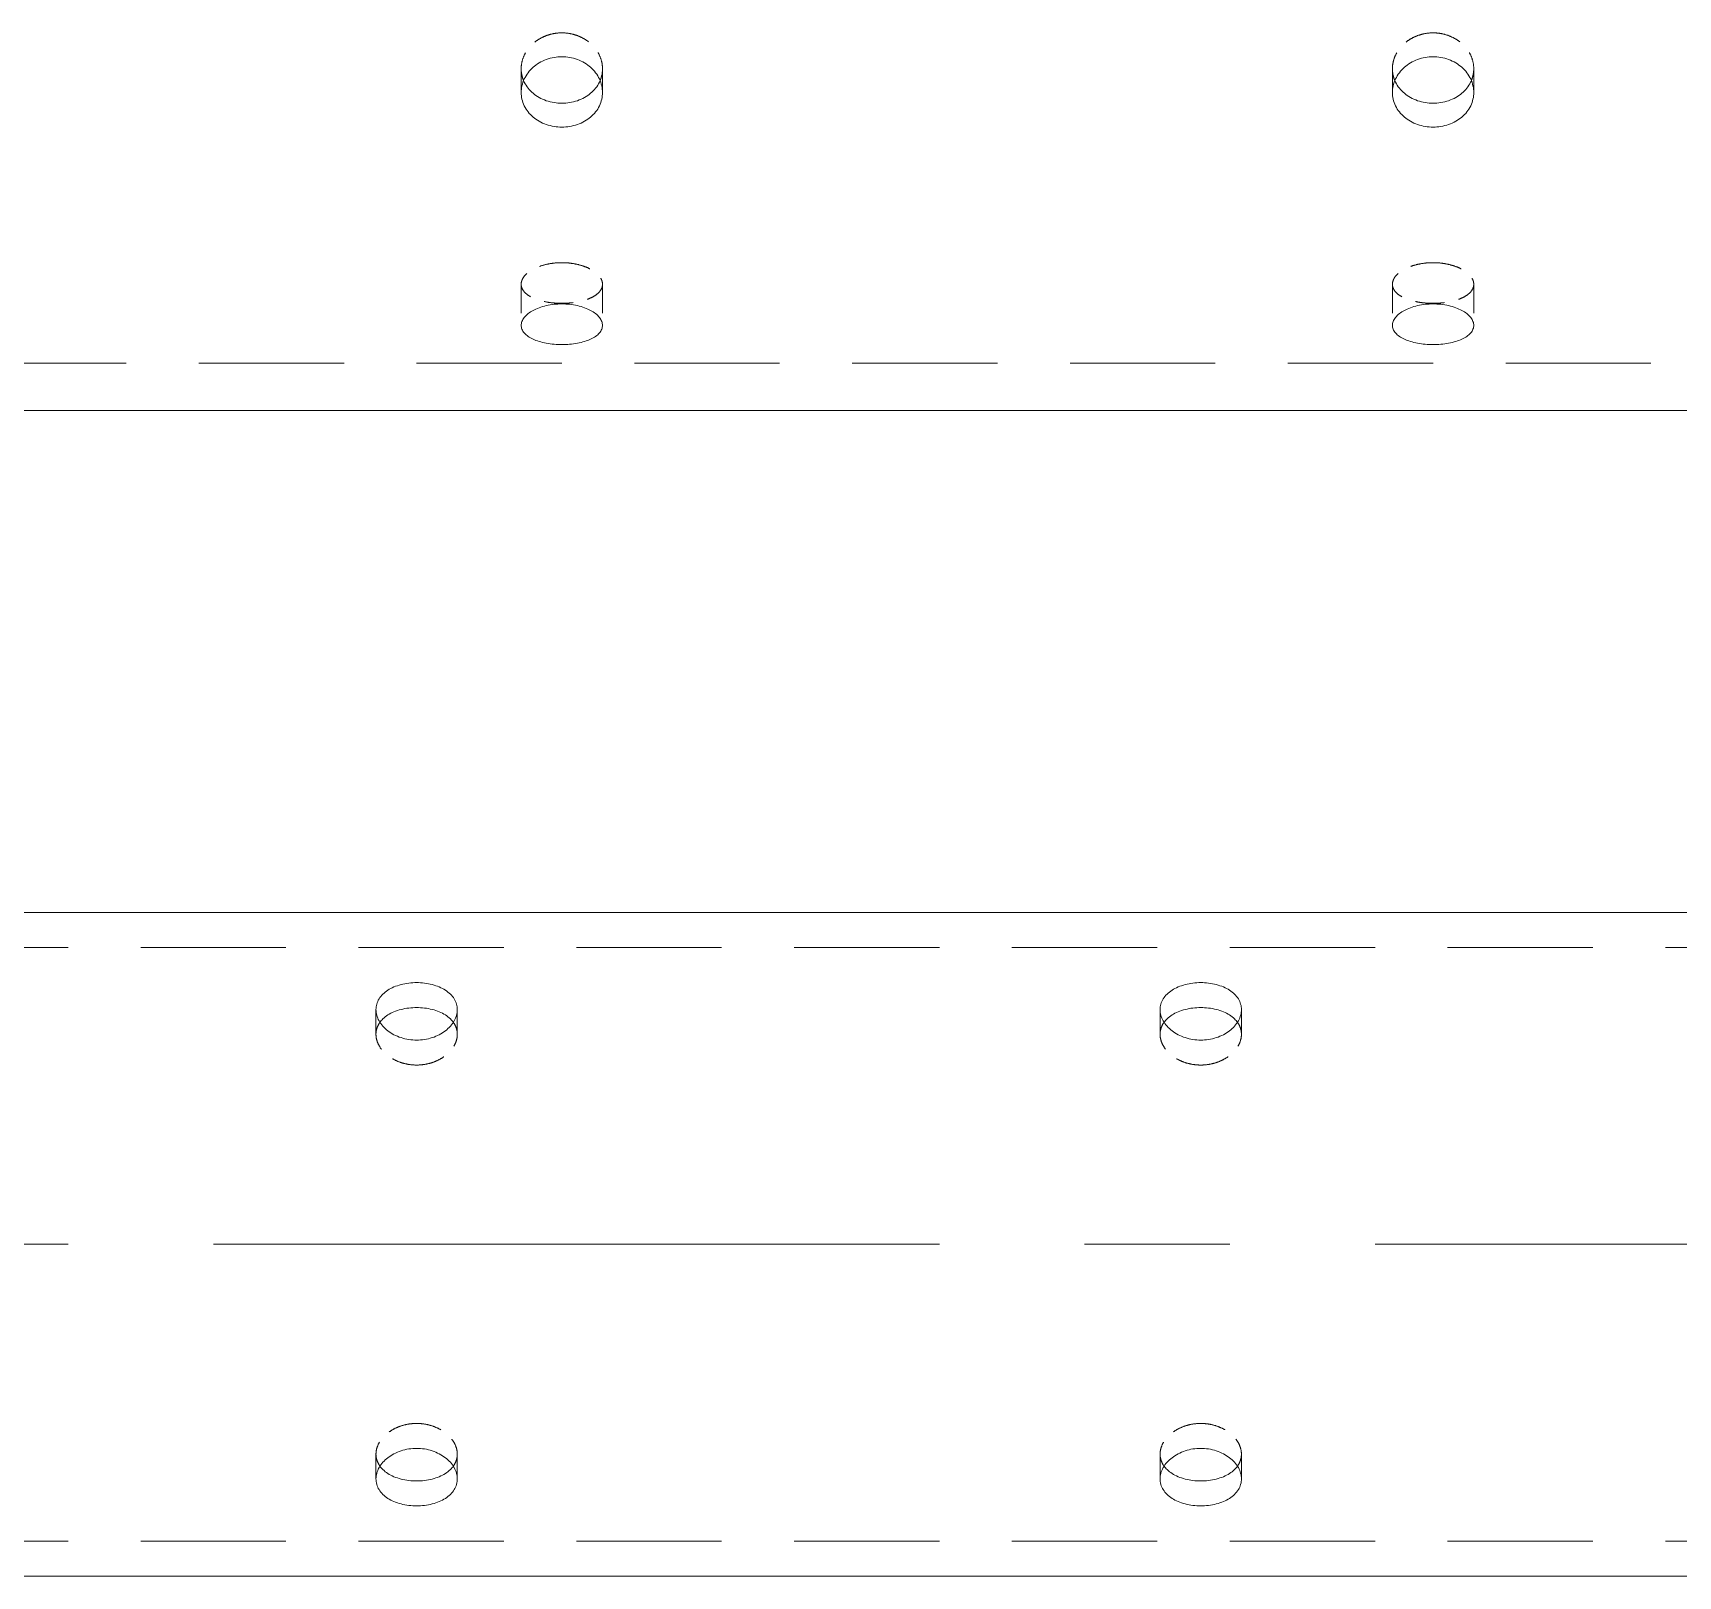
# Model space of a CAD drawing. Header units: millimetres. Extents: x -46397 to 283259, y -8690 to 23983.
# Drawn here: x 1982.1 to 2265.3, y 557.1 to 822.8 of the extents above; entities that cross this region are included whole.
import ezdxf

# ---------------------------------------------------------------- set-up
doc = ezdxf.new("R2010")
doc.units = ezdxf.units.MM
doc.linetypes.add('CENTER', pattern=[2, 1.25, -0.25, 0.25, -0.25])
doc.linetypes.add('HIDDENX2', pattern=[0.75, 0.5, -0.25])
doc.layers.add('DUONGTAM', color=1, linetype='CENTER', lineweight=0)
doc.layers.add('flashshoot', color=7, linetype='Continuous')

# ---------------------------------------------------------------- blocks, each defined once
blk = doc.blocks.new('A$C90275d84')
at = {"color": 1, "linetype": 'HIDDENX2', "lineweight": 0, "ltscale": 50}
blk.add_line((101.37, 1960), (101.37, -3000), dxfattribs=at)
at = {"color": 2, "linetype": 'Continuous', "lineweight": 0, "ltscale": 10}
blk.add_line((109.55, 1960), (109.55, -3000), dxfattribs=at)
at = {"color": 1, "linetype": 'HIDDENX2', "lineweight": 0, "ltscale": 10}
for p, q in [((50.68, -1183), (54.77, -1183)), ((87.79, -1183), (94.87, -1183)), ((50.68, -1197), (54.77, -1197)), ((87.79, -1197), (94.87, -1197)), ((50.68, -1333), (54.77, -1333)), ((87.79, -1333), (94.87, -1333)), ((50.68, -1347), (54.77, -1347)), ((87.79, -1347), (94.87, -1347))]:
    blk.add_line(p, q, dxfattribs=at)
for points, knots in [([(52.72, -1183.41), (52.43, -1183.29), (52.14, -1183.2), (51.46, -1183.04), (51.07, -1183), (50.3, -1183), (49.91, -1183.04), (49.12, -1183.22), (48.73, -1183.35), (47.97, -1183.71), (47.6, -1183.93), (46.93, -1184.45), (46.61, -1184.74), (46.06, -1185.36), (45.8, -1185.71), (45.34, -1186.48), (45.14, -1186.89), (44.82, -1187.75), (44.7, -1188.2), (44.54, -1189.11), (44.5, -1189.56), (44.5, -1190)], [29.335155, 29.335155, 29.335155, 29.335155, 30.333636, 30.333636, 31.652489, 31.652489, 32.971343, 32.971343, 34.290196, 34.290196, 35.609049, 35.609049, 36.927902, 36.927902, 38.246757, 38.246757, 39.565611, 39.565611, 40.884465, 40.884465, 42.203319, 42.203319, 42.203319, 42.203319]), ([(84.08, -1190), (84.08, -1190.44), (84.1, -1190.89), (84.2, -1191.8), (84.28, -1192.25), (84.48, -1193.11), (84.6, -1193.52), (84.88, -1194.29), (85.04, -1194.64), (85.38, -1195.26), (85.57, -1195.55), (85.97, -1196.07), (86.19, -1196.29), (86.64, -1196.65), (86.88, -1196.78), (87.34, -1196.96), (87.57, -1197), (88.01, -1197), (88.23, -1196.96), (88.68, -1196.78), (88.89, -1196.65), (89.3, -1196.29), (89.5, -1196.07), (89.86, -1195.55), (90.02, -1195.26), (90.3, -1194.64), (90.43, -1194.29), (90.66, -1193.52), (90.76, -1193.11), (90.92, -1192.25), (90.98, -1191.8), (91.06, -1190.89), (91.08, -1190.44), (91.08, -1189.56), (91.06, -1189.11), (90.98, -1188.2), (90.92, -1187.75), (90.76, -1186.89), (90.66, -1186.48), (90.43, -1185.71), (90.3, -1185.36), (90.02, -1184.74), (89.86, -1184.45), (89.5, -1183.93), (89.3, -1183.71), (88.89, -1183.35), (88.68, -1183.22), (88.23, -1183.04), (88.01, -1183), (87.57, -1183), (87.34, -1183.04), (86.88, -1183.22), (86.64, -1183.35), (86.19, -1183.71), (85.97, -1183.93), (85.57, -1184.45), (85.38, -1184.74), (85.04, -1185.36), (84.88, -1185.71), (84.6, -1186.48), (84.48, -1186.89), (84.28, -1187.75), (84.2, -1188.2), (84.1, -1189.11), (84.08, -1189.56), (84.08, -1190)], [0, 0, 0, 0, 1.318854, 1.318854, 2.637708, 2.637708, 3.956563, 3.956563, 5.275417, 5.275417, 6.59427, 6.59427, 7.913123, 7.913123, 9.231977, 9.231977, 10.55083, 10.55083, 11.869683, 11.869683, 13.188536, 13.188536, 14.507389, 14.507389, 15.826243, 15.826243, 17.145097, 17.145097, 18.463951, 18.463951, 19.782805, 19.782805, 21.10166, 21.10166, 22.420514, 22.420514, 23.739368, 23.739368, 25.058222, 25.058222, 26.377077, 26.377077, 27.69593, 27.69593, 29.014783, 29.014783, 30.333636, 30.333636, 31.652489, 31.652489, 32.971343, 32.971343, 34.290196, 34.290196, 35.609049, 35.609049, 36.927902, 36.927902, 38.246757, 38.246757, 39.565611, 39.565611, 40.884465, 40.884465, 42.203319, 42.203319, 42.203319, 42.203319]), ([(44.5, -1190), (44.5, -1190.44), (44.54, -1190.89), (44.7, -1191.8), (44.82, -1192.25), (45.14, -1193.11), (45.34, -1193.52), (45.8, -1194.29), (46.06, -1194.64), (46.61, -1195.26), (46.93, -1195.55), (47.6, -1196.07), (47.97, -1196.29), (48.73, -1196.65), (49.12, -1196.78), (49.91, -1196.96), (50.3, -1197), (51.07, -1197), (51.46, -1196.96), (52.14, -1196.8), (52.43, -1196.71), (52.72, -1196.59)], [0, 0, 0, 0, 1.318854, 1.318854, 2.637708, 2.637708, 3.956563, 3.956563, 5.275417, 5.275417, 6.59427, 6.59427, 7.913123, 7.913123, 9.231977, 9.231977, 10.55083, 10.55083, 11.869683, 11.869683, 12.868165, 12.868165, 12.868165, 12.868165]), ([(52.72, -1333.41), (52.43, -1333.29), (52.14, -1333.2), (51.46, -1333.04), (51.07, -1333), (50.3, -1333), (49.91, -1333.04), (49.12, -1333.22), (48.73, -1333.35), (47.97, -1333.71), (47.6, -1333.93), (46.93, -1334.45), (46.61, -1334.74), (46.06, -1335.36), (45.8, -1335.71), (45.34, -1336.48), (45.14, -1336.89), (44.82, -1337.75), (44.7, -1338.2), (44.54, -1339.11), (44.5, -1339.56), (44.5, -1340)], [29.335155, 29.335155, 29.335155, 29.335155, 30.333636, 30.333636, 31.652489, 31.652489, 32.971343, 32.971343, 34.290196, 34.290196, 35.609049, 35.609049, 36.927902, 36.927902, 38.246757, 38.246757, 39.565611, 39.565611, 40.884465, 40.884465, 42.203319, 42.203319, 42.203319, 42.203319]), ([(84.08, -1340), (84.08, -1340.44), (84.1, -1340.89), (84.2, -1341.8), (84.28, -1342.25), (84.48, -1343.11), (84.6, -1343.52), (84.88, -1344.29), (85.04, -1344.64), (85.38, -1345.26), (85.57, -1345.55), (85.97, -1346.07), (86.19, -1346.29), (86.64, -1346.65), (86.88, -1346.78), (87.34, -1346.96), (87.57, -1347), (88.01, -1347), (88.23, -1346.96), (88.68, -1346.78), (88.89, -1346.65), (89.3, -1346.29), (89.5, -1346.07), (89.86, -1345.55), (90.02, -1345.26), (90.3, -1344.64), (90.43, -1344.29), (90.66, -1343.52), (90.76, -1343.11), (90.92, -1342.25), (90.98, -1341.8), (91.06, -1340.89), (91.08, -1340.44), (91.08, -1339.56), (91.06, -1339.11), (90.98, -1338.2), (90.92, -1337.75), (90.76, -1336.89), (90.66, -1336.48), (90.43, -1335.71), (90.3, -1335.36), (90.02, -1334.74), (89.86, -1334.45), (89.5, -1333.93), (89.3, -1333.71), (88.89, -1333.35), (88.68, -1333.22), (88.23, -1333.04), (88.01, -1333), (87.57, -1333), (87.34, -1333.04), (86.88, -1333.22), (86.64, -1333.35), (86.19, -1333.71), (85.97, -1333.93), (85.57, -1334.45), (85.38, -1334.74), (85.04, -1335.36), (84.88, -1335.71), (84.6, -1336.48), (84.48, -1336.89), (84.28, -1337.75), (84.2, -1338.2), (84.1, -1339.11), (84.08, -1339.56), (84.08, -1340)], [0, 0, 0, 0, 1.318854, 1.318854, 2.637708, 2.637708, 3.956563, 3.956563, 5.275417, 5.275417, 6.59427, 6.59427, 7.913123, 7.913123, 9.231977, 9.231977, 10.55083, 10.55083, 11.869683, 11.869683, 13.188536, 13.188536, 14.507389, 14.507389, 15.826243, 15.826243, 17.145097, 17.145097, 18.463951, 18.463951, 19.782805, 19.782805, 21.10166, 21.10166, 22.420514, 22.420514, 23.739368, 23.739368, 25.058222, 25.058222, 26.377077, 26.377077, 27.69593, 27.69593, 29.014783, 29.014783, 30.333636, 30.333636, 31.652489, 31.652489, 32.971343, 32.971343, 34.290196, 34.290196, 35.609049, 35.609049, 36.927902, 36.927902, 38.246757, 38.246757, 39.565611, 39.565611, 40.884465, 40.884465, 42.203319, 42.203319, 42.203319, 42.203319]), ([(44.5, -1340), (44.5, -1340.44), (44.54, -1340.89), (44.7, -1341.8), (44.82, -1342.25), (45.14, -1343.11), (45.34, -1343.52), (45.8, -1344.29), (46.06, -1344.64), (46.61, -1345.26), (46.93, -1345.55), (47.6, -1346.07), (47.97, -1346.29), (48.73, -1346.65), (49.12, -1346.78), (49.91, -1346.96), (50.3, -1347), (51.07, -1347), (51.46, -1346.96), (52.14, -1346.8), (52.43, -1346.71), (52.72, -1346.59)], [0, 0, 0, 0, 1.318854, 1.318854, 2.637708, 2.637708, 3.956563, 3.956563, 5.275417, 5.275417, 6.59427, 6.59427, 7.913123, 7.913123, 9.231977, 9.231977, 10.55083, 10.55083, 11.869683, 11.869683, 12.868165, 12.868165, 12.868165, 12.868165])]:
    blk.add_open_spline(points, degree=3, knots=knots, dxfattribs=at)
at = {"color": 2, "linetype": 'Continuous', "lineweight": 0, "ltscale": 10}
for points, knots in [([(48.6, -1190), (48.6, -1189.56), (48.64, -1189.11), (48.8, -1188.2), (48.92, -1187.75), (49.24, -1186.89), (49.44, -1186.48), (49.9, -1185.71), (50.16, -1185.36), (50.71, -1184.74), (51.02, -1184.45), (51.7, -1183.93), (52.06, -1183.71), (52.82, -1183.35), (53.21, -1183.22), (54, -1183.04), (54.39, -1183), (55.16, -1183), (55.55, -1183.04), (56.33, -1183.22), (56.71, -1183.35), (57.45, -1183.71), (57.8, -1183.93), (58.45, -1184.45), (58.74, -1184.74), (59.27, -1185.36), (59.51, -1185.71), (59.94, -1186.48), (60.13, -1186.89), (60.43, -1187.75), (60.54, -1188.2), (60.69, -1189.11), (60.73, -1189.56), (60.73, -1190.44), (60.69, -1190.89), (60.54, -1191.8), (60.43, -1192.25), (60.13, -1193.11), (59.94, -1193.52), (59.51, -1194.29), (59.27, -1194.64), (58.74, -1195.26), (58.45, -1195.55), (57.8, -1196.07), (57.45, -1196.29), (56.71, -1196.65), (56.33, -1196.78), (55.55, -1196.96), (55.16, -1197), (54.39, -1197), (54, -1196.96), (53.21, -1196.78), (52.82, -1196.65), (52.06, -1196.29), (51.7, -1196.07), (51.02, -1195.55), (50.71, -1195.26), (50.16, -1194.64), (49.9, -1194.29), (49.44, -1193.52), (49.24, -1193.11), (48.92, -1192.25), (48.8, -1191.8), (48.64, -1190.89), (48.6, -1190.44), (48.6, -1190)], [0, 0, 0, 0, 1.318789, 1.318789, 2.637578, 2.637578, 3.956368, 3.956368, 5.275157, 5.275157, 6.593945, 6.593945, 7.912734, 7.912734, 9.231522, 9.231522, 10.550311, 10.550311, 11.869099, 11.869099, 13.187888, 13.187888, 14.506676, 14.506676, 15.825465, 15.825465, 17.144254, 17.144254, 18.463043, 18.463043, 19.781833, 19.781833, 21.100622, 21.100622, 22.419411, 22.419411, 23.7382, 23.7382, 25.05699, 25.05699, 26.375779, 26.375779, 27.694567, 27.694567, 29.013356, 29.013356, 30.332144, 30.332144, 31.650933, 31.650933, 32.969721, 32.969721, 34.28851, 34.28851, 35.607298, 35.607298, 36.926087, 36.926087, 38.244876, 38.244876, 39.563665, 39.563665, 40.882454, 40.882454, 42.201244, 42.201244, 42.201244, 42.201244]), ([(52.72, -1196.59), (52.81, -1196.55), (52.9, -1196.51), (53.36, -1196.29), (53.71, -1196.07), (54.35, -1195.55), (54.65, -1195.26), (55.17, -1194.64), (55.42, -1194.29), (55.85, -1193.52), (56.03, -1193.11), (56.33, -1192.25), (56.44, -1191.8), (56.59, -1190.89), (56.63, -1190.44), (56.63, -1189.56), (56.59, -1189.11), (56.44, -1188.2), (56.33, -1187.75), (56.03, -1186.89), (55.85, -1186.48), (55.42, -1185.71), (55.17, -1185.36), (54.65, -1184.74), (54.35, -1184.45), (53.71, -1183.93), (53.36, -1183.71), (52.9, -1183.49), (52.81, -1183.45), (52.72, -1183.41)], [12.868165, 12.868165, 12.868165, 12.868165, 13.188536, 13.188536, 14.507389, 14.507389, 15.826243, 15.826243, 17.145097, 17.145097, 18.463951, 18.463951, 19.782805, 19.782805, 21.10166, 21.10166, 22.420514, 22.420514, 23.739368, 23.739368, 25.058222, 25.058222, 26.377077, 26.377077, 27.69593, 27.69593, 29.014783, 29.014783, 29.335155, 29.335155, 29.335155, 29.335155]), ([(91.18, -1190), (91.18, -1189.56), (91.2, -1189.11), (91.3, -1188.2), (91.38, -1187.75), (91.57, -1186.89), (91.69, -1186.48), (91.98, -1185.71), (92.13, -1185.36), (92.47, -1184.74), (92.66, -1184.45), (93.06, -1183.93), (93.28, -1183.71), (93.73, -1183.35), (93.96, -1183.22), (94.42, -1183.04), (94.65, -1183), (95.09, -1183), (95.32, -1183.04), (95.76, -1183.22), (95.98, -1183.35), (96.39, -1183.71), (96.59, -1183.93), (96.94, -1184.45), (97.11, -1184.74), (97.39, -1185.36), (97.53, -1185.71), (97.76, -1186.48), (97.86, -1186.89), (98.02, -1187.75), (98.08, -1188.2), (98.16, -1189.11), (98.18, -1189.56), (98.18, -1190.44), (98.16, -1190.89), (98.08, -1191.8), (98.02, -1192.25), (97.86, -1193.11), (97.76, -1193.52), (97.53, -1194.29), (97.39, -1194.64), (97.11, -1195.26), (96.94, -1195.55), (96.59, -1196.07), (96.39, -1196.29), (95.98, -1196.65), (95.76, -1196.78), (95.32, -1196.96), (95.09, -1197), (94.65, -1197), (94.42, -1196.96), (93.96, -1196.78), (93.73, -1196.65), (93.28, -1196.29), (93.06, -1196.07), (92.66, -1195.55), (92.47, -1195.26), (92.13, -1194.64), (91.98, -1194.29), (91.69, -1193.52), (91.57, -1193.11), (91.38, -1192.25), (91.3, -1191.8), (91.2, -1190.89), (91.18, -1190.44), (91.18, -1190)], [0, 0, 0, 0, 1.318789, 1.318789, 2.637578, 2.637578, 3.956368, 3.956368, 5.275157, 5.275157, 6.593945, 6.593945, 7.912734, 7.912734, 9.231522, 9.231522, 10.550311, 10.550311, 11.869099, 11.869099, 13.187888, 13.187888, 14.506676, 14.506676, 15.825465, 15.825465, 17.144254, 17.144254, 18.463043, 18.463043, 19.781833, 19.781833, 21.100622, 21.100622, 22.419411, 22.419411, 23.7382, 23.7382, 25.05699, 25.05699, 26.375779, 26.375779, 27.694567, 27.694567, 29.013356, 29.013356, 30.332144, 30.332144, 31.650933, 31.650933, 32.969721, 32.969721, 34.28851, 34.28851, 35.607298, 35.607298, 36.926087, 36.926087, 38.244876, 38.244876, 39.563665, 39.563665, 40.882454, 40.882454, 42.201244, 42.201244, 42.201244, 42.201244]), ([(48.6, -1340), (48.6, -1339.56), (48.64, -1339.11), (48.8, -1338.2), (48.92, -1337.75), (49.24, -1336.89), (49.44, -1336.48), (49.9, -1335.71), (50.16, -1335.36), (50.71, -1334.74), (51.02, -1334.45), (51.7, -1333.93), (52.06, -1333.71), (52.82, -1333.35), (53.21, -1333.22), (54, -1333.04), (54.39, -1333), (55.16, -1333), (55.55, -1333.04), (56.33, -1333.22), (56.71, -1333.35), (57.45, -1333.71), (57.8, -1333.93), (58.45, -1334.45), (58.74, -1334.74), (59.27, -1335.36), (59.51, -1335.71), (59.94, -1336.48), (60.13, -1336.89), (60.43, -1337.75), (60.54, -1338.2), (60.69, -1339.11), (60.73, -1339.56), (60.73, -1340.44), (60.69, -1340.89), (60.54, -1341.8), (60.43, -1342.25), (60.13, -1343.11), (59.94, -1343.52), (59.51, -1344.29), (59.27, -1344.64), (58.74, -1345.26), (58.45, -1345.55), (57.8, -1346.07), (57.45, -1346.29), (56.71, -1346.65), (56.33, -1346.78), (55.55, -1346.96), (55.16, -1347), (54.39, -1347), (54, -1346.96), (53.21, -1346.78), (52.82, -1346.65), (52.06, -1346.29), (51.7, -1346.07), (51.02, -1345.55), (50.71, -1345.26), (50.16, -1344.64), (49.9, -1344.29), (49.44, -1343.52), (49.24, -1343.11), (48.92, -1342.25), (48.8, -1341.8), (48.64, -1340.89), (48.6, -1340.44), (48.6, -1340)], [0, 0, 0, 0, 1.318789, 1.318789, 2.637578, 2.637578, 3.956368, 3.956368, 5.275157, 5.275157, 6.593945, 6.593945, 7.912734, 7.912734, 9.231522, 9.231522, 10.550311, 10.550311, 11.869099, 11.869099, 13.187888, 13.187888, 14.506676, 14.506676, 15.825465, 15.825465, 17.144254, 17.144254, 18.463043, 18.463043, 19.781833, 19.781833, 21.100622, 21.100622, 22.419411, 22.419411, 23.7382, 23.7382, 25.05699, 25.05699, 26.375779, 26.375779, 27.694567, 27.694567, 29.013356, 29.013356, 30.332144, 30.332144, 31.650933, 31.650933, 32.969721, 32.969721, 34.28851, 34.28851, 35.607298, 35.607298, 36.926087, 36.926087, 38.244876, 38.244876, 39.563665, 39.563665, 40.882454, 40.882454, 42.201244, 42.201244, 42.201244, 42.201244]), ([(52.72, -1346.59), (52.81, -1346.55), (52.9, -1346.51), (53.36, -1346.29), (53.71, -1346.07), (54.35, -1345.55), (54.65, -1345.26), (55.17, -1344.64), (55.42, -1344.29), (55.85, -1343.52), (56.03, -1343.11), (56.33, -1342.25), (56.44, -1341.8), (56.59, -1340.89), (56.63, -1340.44), (56.63, -1339.56), (56.59, -1339.11), (56.44, -1338.2), (56.33, -1337.75), (56.03, -1336.89), (55.85, -1336.48), (55.42, -1335.71), (55.17, -1335.36), (54.65, -1334.74), (54.35, -1334.45), (53.71, -1333.93), (53.36, -1333.71), (52.9, -1333.49), (52.81, -1333.45), (52.72, -1333.41)], [12.868165, 12.868165, 12.868165, 12.868165, 13.188536, 13.188536, 14.507389, 14.507389, 15.826243, 15.826243, 17.145097, 17.145097, 18.463951, 18.463951, 19.782805, 19.782805, 21.10166, 21.10166, 22.420514, 22.420514, 23.739368, 23.739368, 25.058222, 25.058222, 26.377077, 26.377077, 27.69593, 27.69593, 29.014783, 29.014783, 29.335155, 29.335155, 29.335155, 29.335155]), ([(91.18, -1340), (91.18, -1339.56), (91.2, -1339.11), (91.3, -1338.2), (91.38, -1337.75), (91.57, -1336.89), (91.69, -1336.48), (91.98, -1335.71), (92.13, -1335.36), (92.47, -1334.74), (92.66, -1334.45), (93.06, -1333.93), (93.28, -1333.71), (93.73, -1333.35), (93.96, -1333.22), (94.42, -1333.04), (94.65, -1333), (95.09, -1333), (95.32, -1333.04), (95.76, -1333.22), (95.98, -1333.35), (96.39, -1333.71), (96.59, -1333.93), (96.94, -1334.45), (97.11, -1334.74), (97.39, -1335.36), (97.53, -1335.71), (97.76, -1336.48), (97.86, -1336.89), (98.02, -1337.75), (98.08, -1338.2), (98.16, -1339.11), (98.18, -1339.56), (98.18, -1340.44), (98.16, -1340.89), (98.08, -1341.8), (98.02, -1342.25), (97.86, -1343.11), (97.76, -1343.52), (97.53, -1344.29), (97.39, -1344.64), (97.11, -1345.26), (96.94, -1345.55), (96.59, -1346.07), (96.39, -1346.29), (95.98, -1346.65), (95.76, -1346.78), (95.32, -1346.96), (95.09, -1347), (94.65, -1347), (94.42, -1346.96), (93.96, -1346.78), (93.73, -1346.65), (93.28, -1346.29), (93.06, -1346.07), (92.66, -1345.55), (92.47, -1345.26), (92.13, -1344.64), (91.98, -1344.29), (91.69, -1343.52), (91.57, -1343.11), (91.38, -1342.25), (91.3, -1341.8), (91.2, -1340.89), (91.18, -1340.44), (91.18, -1340)], [0, 0, 0, 0, 1.318789, 1.318789, 2.637578, 2.637578, 3.956368, 3.956368, 5.275157, 5.275157, 6.593945, 6.593945, 7.912734, 7.912734, 9.231522, 9.231522, 10.550311, 10.550311, 11.869099, 11.869099, 13.187888, 13.187888, 14.506676, 14.506676, 15.825465, 15.825465, 17.144254, 17.144254, 18.463043, 18.463043, 19.781833, 19.781833, 21.100622, 21.100622, 22.419411, 22.419411, 23.7382, 23.7382, 25.05699, 25.05699, 26.375779, 26.375779, 27.694567, 27.694567, 29.013356, 29.013356, 30.332144, 30.332144, 31.650933, 31.650933, 32.969721, 32.969721, 34.28851, 34.28851, 35.607298, 35.607298, 36.926087, 36.926087, 38.244876, 38.244876, 39.563665, 39.563665, 40.882454, 40.882454, 42.201244, 42.201244, 42.201244, 42.201244])]:
    blk.add_open_spline(points, degree=3, knots=knots, dxfattribs=at)
blk = doc.blocks.new('A$C709efb1f')
at = {"color": 150, "linetype": 'Continuous', "lineweight": 0, "ltscale": 10}
for p, q in [((195.98, 1125), (195.98, -3000)), ((310.28, 1125), (310.28, -3000))]:
    blk.add_line(p, q, dxfattribs=at)
at = {"color": 1, "linetype": 'HIDDENX2', "lineweight": 0, "ltscale": 50}
for p, q in [((202, 1125), (202, -3000)), ((304.26, 1125), (304.26, -3000))]:
    blk.add_line(p, q, dxfattribs=at)
at = {"color": 1, "linetype": 'HIDDENX2', "lineweight": 0, "ltscale": 10}
for p, q in [((212.72, -1223), (216.98, -1223)), ((289.29, -1223), (293.54, -1223)), ((212.72, -1237), (216.98, -1237)), ((289.29, -1237), (293.54, -1237)), ((212.72, -1358), (216.98, -1358)), ((289.29, -1358), (293.54, -1358)), ((212.72, -1372), (216.98, -1372)), ((289.29, -1372), (293.54, -1372))]:
    blk.add_line(p, q, dxfattribs=at)
at = {"color": 150, "linetype": 'Continuous', "lineweight": 0, "ltscale": 10}
for points, knots in [([(217.97, -1230), (217.97, -1230.44), (217.94, -1230.89), (217.8, -1231.8), (217.69, -1232.25), (217.41, -1233.11), (217.24, -1233.52), (216.84, -1234.29), (216.61, -1234.64), (216.13, -1235.26), (215.87, -1235.55), (215.29, -1236.07), (214.98, -1236.29), (214.34, -1236.65), (214.01, -1236.78), (213.36, -1236.96), (213.03, -1237), (212.41, -1237), (212.09, -1236.96), (211.47, -1236.78), (211.16, -1236.65), (210.58, -1236.29), (210.3, -1236.07), (209.8, -1235.55), (209.57, -1235.26), (209.17, -1234.64), (208.99, -1234.29), (208.66, -1233.52), (208.52, -1233.11), (208.3, -1232.25), (208.21, -1231.8), (208.1, -1230.89), (208.07, -1230.44), (208.07, -1229.56), (208.1, -1229.11), (208.21, -1228.2), (208.3, -1227.75), (208.52, -1226.89), (208.66, -1226.48), (208.99, -1225.71), (209.17, -1225.36), (209.57, -1224.74), (209.8, -1224.45), (210.3, -1223.93), (210.58, -1223.71), (211.16, -1223.35), (211.47, -1223.22), (212.09, -1223.04), (212.41, -1223), (213.03, -1223), (213.36, -1223.04), (214.01, -1223.22), (214.34, -1223.35), (214.98, -1223.71), (215.29, -1223.93), (215.87, -1224.45), (216.13, -1224.74), (216.61, -1225.36), (216.84, -1225.71), (217.24, -1226.48), (217.41, -1226.89), (217.69, -1227.75), (217.8, -1228.2), (217.94, -1229.11), (217.97, -1229.56), (217.97, -1230)], [0, 0, 0, 0, 1.319832, 1.319832, 2.639664, 2.639664, 3.959497, 3.959497, 5.279329, 5.279329, 6.599151, 6.599151, 7.918973, 7.918973, 9.238795, 9.238795, 10.558617, 10.558617, 11.878439, 11.878439, 13.198261, 13.198261, 14.518084, 14.518084, 15.837906, 15.837906, 17.157738, 17.157738, 18.47757, 18.47757, 19.797402, 19.797402, 21.117235, 21.117235, 22.437067, 22.437067, 23.756899, 23.756899, 25.076731, 25.076731, 26.396564, 26.396564, 27.716386, 27.716386, 29.036208, 29.036208, 30.35603, 30.35603, 31.675852, 31.675852, 32.995674, 32.995674, 34.315496, 34.315496, 35.635318, 35.635318, 36.95514, 36.95514, 38.274973, 38.274973, 39.594805, 39.594805, 40.914637, 40.914637, 42.234469, 42.234469, 42.234469, 42.234469]), ([(288.29, -1230), (288.29, -1229.56), (288.32, -1229.11), (288.46, -1228.2), (288.57, -1227.75), (288.85, -1226.89), (289.03, -1226.48), (289.43, -1225.71), (289.65, -1225.36), (290.13, -1224.74), (290.4, -1224.45), (290.97, -1223.93), (291.28, -1223.71), (291.92, -1223.35), (292.25, -1223.22), (292.91, -1223.04), (293.23, -1223), (293.85, -1223), (294.17, -1223.04), (294.8, -1223.22), (295.1, -1223.35), (295.68, -1223.71), (295.96, -1223.93), (296.46, -1224.45), (296.69, -1224.74), (297.09, -1225.36), (297.28, -1225.71), (297.6, -1226.48), (297.74, -1226.89), (297.97, -1227.75), (298.05, -1228.2), (298.16, -1229.11), (298.19, -1229.56), (298.19, -1230.44), (298.16, -1230.89), (298.05, -1231.8), (297.97, -1232.25), (297.74, -1233.11), (297.6, -1233.52), (297.28, -1234.29), (297.09, -1234.64), (296.69, -1235.26), (296.46, -1235.55), (295.96, -1236.07), (295.68, -1236.29), (295.1, -1236.65), (294.8, -1236.78), (294.17, -1236.96), (293.85, -1237), (293.23, -1237), (292.91, -1236.96), (292.25, -1236.78), (291.92, -1236.65), (291.28, -1236.29), (290.97, -1236.07), (290.4, -1235.55), (290.13, -1235.26), (289.65, -1234.64), (289.43, -1234.29), (289.03, -1233.52), (288.85, -1233.11), (288.57, -1232.25), (288.46, -1231.8), (288.32, -1230.89), (288.29, -1230.44), (288.29, -1230)], [0, 0, 0, 0, 1.319832, 1.319832, 2.639664, 2.639664, 3.959497, 3.959497, 5.279329, 5.279329, 6.599151, 6.599151, 7.918973, 7.918973, 9.238795, 9.238795, 10.558617, 10.558617, 11.878439, 11.878439, 13.198261, 13.198261, 14.518084, 14.518084, 15.837906, 15.837906, 17.157738, 17.157738, 18.47757, 18.47757, 19.797402, 19.797402, 21.117235, 21.117235, 22.437067, 22.437067, 23.756899, 23.756899, 25.076731, 25.076731, 26.396564, 26.396564, 27.716386, 27.716386, 29.036208, 29.036208, 30.35603, 30.35603, 31.675852, 31.675852, 32.995674, 32.995674, 34.315496, 34.315496, 35.635318, 35.635318, 36.95514, 36.95514, 38.274973, 38.274973, 39.594805, 39.594805, 40.914637, 40.914637, 42.234469, 42.234469, 42.234469, 42.234469]), ([(214.91, -1223.68), (214.7, -1223.83), (214.5, -1224), (214.07, -1224.45), (213.84, -1224.74), (213.45, -1225.36), (213.26, -1225.71), (212.94, -1226.48), (212.81, -1226.89), (212.58, -1227.75), (212.5, -1228.2), (212.39, -1229.11), (212.37, -1229.56), (212.37, -1230.44), (212.39, -1230.89), (212.5, -1231.8), (212.58, -1232.25), (212.81, -1233.11), (212.94, -1233.52), (213.26, -1234.29), (213.45, -1234.64), (213.84, -1235.26), (214.07, -1235.55), (214.5, -1236), (214.7, -1236.17), (214.91, -1236.32)], [13.547032, 13.547032, 13.547032, 13.547032, 14.522015, 14.522015, 15.842193, 15.842193, 17.162386, 17.162386, 18.48258, 18.48258, 19.802773, 19.802773, 21.122966, 21.122966, 22.44316, 22.44316, 23.763353, 23.763353, 25.083546, 25.083546, 26.40374, 26.40374, 27.723917, 27.723917, 28.6989, 28.6989, 28.6989, 28.6989]), ([(291.35, -1236.32), (291.56, -1236.17), (291.76, -1236), (292.19, -1235.55), (292.42, -1235.26), (292.81, -1234.64), (293, -1234.29), (293.32, -1233.52), (293.46, -1233.11), (293.68, -1232.25), (293.76, -1231.8), (293.87, -1230.89), (293.9, -1230.44), (293.9, -1229.56), (293.87, -1229.11), (293.76, -1228.2), (293.68, -1227.75), (293.46, -1226.89), (293.32, -1226.48), (293, -1225.71), (292.81, -1225.36), (292.42, -1224.74), (292.19, -1224.45), (291.76, -1224), (291.56, -1223.83), (291.35, -1223.68)], [13.547032, 13.547032, 13.547032, 13.547032, 14.522015, 14.522015, 15.842193, 15.842193, 17.162386, 17.162386, 18.48258, 18.48258, 19.802773, 19.802773, 21.122966, 21.122966, 22.44316, 22.44316, 23.763353, 23.763353, 25.083546, 25.083546, 26.40374, 26.40374, 27.723917, 27.723917, 28.6989, 28.6989, 28.6989, 28.6989]), ([(217.97, -1365), (217.97, -1365.44), (217.94, -1365.89), (217.8, -1366.8), (217.69, -1367.25), (217.41, -1368.11), (217.24, -1368.52), (216.84, -1369.29), (216.61, -1369.64), (216.13, -1370.26), (215.87, -1370.55), (215.29, -1371.07), (214.98, -1371.29), (214.34, -1371.65), (214.01, -1371.78), (213.36, -1371.96), (213.03, -1372), (212.41, -1372), (212.09, -1371.96), (211.47, -1371.78), (211.16, -1371.65), (210.58, -1371.29), (210.3, -1371.07), (209.8, -1370.55), (209.57, -1370.26), (209.17, -1369.64), (208.99, -1369.29), (208.66, -1368.52), (208.52, -1368.11), (208.3, -1367.25), (208.21, -1366.8), (208.1, -1365.89), (208.07, -1365.44), (208.07, -1364.56), (208.1, -1364.11), (208.21, -1363.2), (208.3, -1362.75), (208.52, -1361.89), (208.66, -1361.48), (208.99, -1360.71), (209.17, -1360.36), (209.57, -1359.74), (209.8, -1359.45), (210.3, -1358.93), (210.58, -1358.71), (211.16, -1358.35), (211.47, -1358.22), (212.09, -1358.04), (212.41, -1358), (213.03, -1358), (213.36, -1358.04), (214.01, -1358.22), (214.34, -1358.35), (214.98, -1358.71), (215.29, -1358.93), (215.87, -1359.45), (216.13, -1359.74), (216.61, -1360.36), (216.84, -1360.71), (217.24, -1361.48), (217.41, -1361.89), (217.69, -1362.75), (217.8, -1363.2), (217.94, -1364.11), (217.97, -1364.56), (217.97, -1365)], [0, 0, 0, 0, 1.319832, 1.319832, 2.639664, 2.639664, 3.959497, 3.959497, 5.279329, 5.279329, 6.599151, 6.599151, 7.918973, 7.918973, 9.238795, 9.238795, 10.558617, 10.558617, 11.878439, 11.878439, 13.198261, 13.198261, 14.518084, 14.518084, 15.837906, 15.837906, 17.157738, 17.157738, 18.47757, 18.47757, 19.797402, 19.797402, 21.117235, 21.117235, 22.437067, 22.437067, 23.756899, 23.756899, 25.076731, 25.076731, 26.396564, 26.396564, 27.716386, 27.716386, 29.036208, 29.036208, 30.35603, 30.35603, 31.675852, 31.675852, 32.995674, 32.995674, 34.315496, 34.315496, 35.635318, 35.635318, 36.95514, 36.95514, 38.274973, 38.274973, 39.594805, 39.594805, 40.914637, 40.914637, 42.234469, 42.234469, 42.234469, 42.234469]), ([(214.91, -1358.68), (214.7, -1358.83), (214.5, -1359), (214.07, -1359.45), (213.84, -1359.74), (213.45, -1360.36), (213.26, -1360.71), (212.94, -1361.48), (212.81, -1361.89), (212.58, -1362.75), (212.5, -1363.2), (212.39, -1364.11), (212.37, -1364.56), (212.37, -1365.44), (212.39, -1365.89), (212.5, -1366.8), (212.58, -1367.25), (212.81, -1368.11), (212.94, -1368.52), (213.26, -1369.29), (213.45, -1369.64), (213.84, -1370.26), (214.07, -1370.55), (214.5, -1371), (214.7, -1371.17), (214.91, -1371.32)], [13.547032, 13.547032, 13.547032, 13.547032, 14.522015, 14.522015, 15.842193, 15.842193, 17.162386, 17.162386, 18.48258, 18.48258, 19.802773, 19.802773, 21.122966, 21.122966, 22.44316, 22.44316, 23.763353, 23.763353, 25.083546, 25.083546, 26.40374, 26.40374, 27.723917, 27.723917, 28.6989, 28.6989, 28.6989, 28.6989]), ([(288.29, -1365), (288.29, -1364.56), (288.32, -1364.11), (288.46, -1363.2), (288.57, -1362.75), (288.85, -1361.89), (289.03, -1361.48), (289.43, -1360.71), (289.65, -1360.36), (290.13, -1359.74), (290.4, -1359.45), (290.97, -1358.93), (291.28, -1358.71), (291.92, -1358.35), (292.25, -1358.22), (292.91, -1358.04), (293.23, -1358), (293.85, -1358), (294.17, -1358.04), (294.8, -1358.22), (295.1, -1358.35), (295.68, -1358.71), (295.96, -1358.93), (296.46, -1359.45), (296.69, -1359.74), (297.09, -1360.36), (297.28, -1360.71), (297.6, -1361.48), (297.74, -1361.89), (297.97, -1362.75), (298.05, -1363.2), (298.16, -1364.11), (298.19, -1364.56), (298.19, -1365.44), (298.16, -1365.89), (298.05, -1366.8), (297.97, -1367.25), (297.74, -1368.11), (297.6, -1368.52), (297.28, -1369.29), (297.09, -1369.64), (296.69, -1370.26), (296.46, -1370.55), (295.96, -1371.07), (295.68, -1371.29), (295.1, -1371.65), (294.8, -1371.78), (294.17, -1371.96), (293.85, -1372), (293.23, -1372), (292.91, -1371.96), (292.25, -1371.78), (291.92, -1371.65), (291.28, -1371.29), (290.97, -1371.07), (290.4, -1370.55), (290.13, -1370.26), (289.65, -1369.64), (289.43, -1369.29), (289.03, -1368.52), (288.85, -1368.11), (288.57, -1367.25), (288.46, -1366.8), (288.32, -1365.89), (288.29, -1365.44), (288.29, -1365)], [0, 0, 0, 0, 1.319832, 1.319832, 2.639664, 2.639664, 3.959497, 3.959497, 5.279329, 5.279329, 6.599151, 6.599151, 7.918973, 7.918973, 9.238795, 9.238795, 10.558617, 10.558617, 11.878439, 11.878439, 13.198261, 13.198261, 14.518084, 14.518084, 15.837906, 15.837906, 17.157738, 17.157738, 18.47757, 18.47757, 19.797402, 19.797402, 21.117235, 21.117235, 22.437067, 22.437067, 23.756899, 23.756899, 25.076731, 25.076731, 26.396564, 26.396564, 27.716386, 27.716386, 29.036208, 29.036208, 30.35603, 30.35603, 31.675852, 31.675852, 32.995674, 32.995674, 34.315496, 34.315496, 35.635318, 35.635318, 36.95514, 36.95514, 38.274973, 38.274973, 39.594805, 39.594805, 40.914637, 40.914637, 42.234469, 42.234469, 42.234469, 42.234469]), ([(291.35, -1371.32), (291.56, -1371.17), (291.76, -1371), (292.19, -1370.55), (292.42, -1370.26), (292.81, -1369.64), (293, -1369.29), (293.32, -1368.52), (293.46, -1368.11), (293.68, -1367.25), (293.76, -1366.8), (293.87, -1365.89), (293.9, -1365.44), (293.9, -1364.56), (293.87, -1364.11), (293.76, -1363.2), (293.68, -1362.75), (293.46, -1361.89), (293.32, -1361.48), (293, -1360.71), (292.81, -1360.36), (292.42, -1359.74), (292.19, -1359.45), (291.76, -1359), (291.56, -1358.83), (291.35, -1358.68)], [13.547032, 13.547032, 13.547032, 13.547032, 14.522015, 14.522015, 15.842193, 15.842193, 17.162386, 17.162386, 18.48258, 18.48258, 19.802773, 19.802773, 21.122966, 21.122966, 22.44316, 22.44316, 23.763353, 23.763353, 25.083546, 25.083546, 26.40374, 26.40374, 27.723917, 27.723917, 28.6989, 28.6989, 28.6989, 28.6989])]:
    blk.add_open_spline(points, degree=3, knots=knots, dxfattribs=at)
at = {"color": 1, "linetype": 'HIDDENX2', "lineweight": 0, "ltscale": 10}
for points, knots in [([(222.27, -1230), (222.27, -1229.56), (222.23, -1229.11), (222.09, -1228.2), (221.98, -1227.75), (221.7, -1226.89), (221.52, -1226.48), (221.12, -1225.71), (220.89, -1225.36), (220.41, -1224.74), (220.14, -1224.45), (219.55, -1223.93), (219.24, -1223.71), (218.6, -1223.35), (218.27, -1223.22), (217.61, -1223.04), (217.29, -1223), (216.67, -1223), (216.35, -1223.04), (215.73, -1223.22), (215.42, -1223.35), (215.06, -1223.58), (214.98, -1223.63), (214.91, -1223.68)], [0, 0, 0, 0, 1.320193, 1.320193, 2.640387, 2.640387, 3.96058, 3.96058, 5.280773, 5.280773, 6.600951, 6.600951, 7.921128, 7.921128, 9.241306, 9.241306, 10.561483, 10.561483, 11.881661, 11.881661, 13.201838, 13.201838, 13.547032, 13.547032, 13.547032, 13.547032]), ([(291.35, -1223.68), (291.28, -1223.63), (291.21, -1223.58), (290.84, -1223.35), (290.54, -1223.22), (289.91, -1223.04), (289.6, -1223), (288.97, -1223), (288.65, -1223.04), (287.99, -1223.22), (287.66, -1223.35), (287.02, -1223.71), (286.71, -1223.93), (286.13, -1224.45), (285.86, -1224.74), (285.38, -1225.36), (285.15, -1225.71), (284.74, -1226.48), (284.57, -1226.89), (284.28, -1227.75), (284.17, -1228.2), (284.03, -1229.11), (284, -1229.56), (284, -1230)], [28.6989, 28.6989, 28.6989, 28.6989, 29.044094, 29.044094, 30.364272, 30.364272, 31.684449, 31.684449, 33.004627, 33.004627, 34.324804, 34.324804, 35.644982, 35.644982, 36.965159, 36.965159, 38.285352, 38.285352, 39.605546, 39.605546, 40.925739, 40.925739, 42.245932, 42.245932, 42.245932, 42.245932]), ([(214.91, -1236.32), (214.98, -1236.37), (215.06, -1236.42), (215.42, -1236.65), (215.73, -1236.78), (216.35, -1236.96), (216.67, -1237), (217.29, -1237), (217.61, -1236.96), (218.27, -1236.78), (218.6, -1236.65), (219.24, -1236.29), (219.55, -1236.07), (220.14, -1235.55), (220.41, -1235.26), (220.89, -1234.64), (221.12, -1234.29), (221.52, -1233.52), (221.7, -1233.11), (221.98, -1232.25), (222.09, -1231.8), (222.23, -1230.89), (222.27, -1230.44), (222.27, -1230)], [28.6989, 28.6989, 28.6989, 28.6989, 29.044094, 29.044094, 30.364272, 30.364272, 31.684449, 31.684449, 33.004627, 33.004627, 34.324804, 34.324804, 35.644982, 35.644982, 36.965159, 36.965159, 38.285352, 38.285352, 39.605546, 39.605546, 40.925739, 40.925739, 42.245932, 42.245932, 42.245932, 42.245932]), ([(284, -1230), (284, -1230.44), (284.03, -1230.89), (284.17, -1231.8), (284.28, -1232.25), (284.57, -1233.11), (284.74, -1233.52), (285.15, -1234.29), (285.38, -1234.64), (285.86, -1235.26), (286.13, -1235.55), (286.71, -1236.07), (287.02, -1236.29), (287.66, -1236.65), (287.99, -1236.78), (288.65, -1236.96), (288.97, -1237), (289.6, -1237), (289.91, -1236.96), (290.54, -1236.78), (290.84, -1236.65), (291.21, -1236.42), (291.28, -1236.37), (291.35, -1236.32)], [0, 0, 0, 0, 1.320193, 1.320193, 2.640387, 2.640387, 3.96058, 3.96058, 5.280773, 5.280773, 6.600951, 6.600951, 7.921128, 7.921128, 9.241306, 9.241306, 10.561483, 10.561483, 11.881661, 11.881661, 13.201838, 13.201838, 13.547032, 13.547032, 13.547032, 13.547032]), ([(222.27, -1365), (222.27, -1364.56), (222.23, -1364.11), (222.09, -1363.2), (221.98, -1362.75), (221.7, -1361.89), (221.52, -1361.48), (221.12, -1360.71), (220.89, -1360.36), (220.41, -1359.74), (220.14, -1359.45), (219.55, -1358.93), (219.24, -1358.71), (218.6, -1358.35), (218.27, -1358.22), (217.61, -1358.04), (217.29, -1358), (216.67, -1358), (216.35, -1358.04), (215.73, -1358.22), (215.42, -1358.35), (215.06, -1358.58), (214.98, -1358.63), (214.91, -1358.68)], [0, 0, 0, 0, 1.320193, 1.320193, 2.640387, 2.640387, 3.96058, 3.96058, 5.280773, 5.280773, 6.600951, 6.600951, 7.921128, 7.921128, 9.241306, 9.241306, 10.561483, 10.561483, 11.881661, 11.881661, 13.201838, 13.201838, 13.547032, 13.547032, 13.547032, 13.547032]), ([(291.35, -1358.68), (291.28, -1358.63), (291.21, -1358.58), (290.84, -1358.35), (290.54, -1358.22), (289.91, -1358.04), (289.6, -1358), (288.97, -1358), (288.65, -1358.04), (287.99, -1358.22), (287.66, -1358.35), (287.02, -1358.71), (286.71, -1358.93), (286.13, -1359.45), (285.86, -1359.74), (285.38, -1360.36), (285.15, -1360.71), (284.74, -1361.48), (284.57, -1361.89), (284.28, -1362.75), (284.17, -1363.2), (284.03, -1364.11), (284, -1364.56), (284, -1365)], [28.6989, 28.6989, 28.6989, 28.6989, 29.044094, 29.044094, 30.364272, 30.364272, 31.684449, 31.684449, 33.004627, 33.004627, 34.324804, 34.324804, 35.644982, 35.644982, 36.965159, 36.965159, 38.285352, 38.285352, 39.605546, 39.605546, 40.925739, 40.925739, 42.245932, 42.245932, 42.245932, 42.245932]), ([(214.91, -1371.32), (214.98, -1371.37), (215.06, -1371.42), (215.42, -1371.65), (215.73, -1371.78), (216.35, -1371.96), (216.67, -1372), (217.29, -1372), (217.61, -1371.96), (218.27, -1371.78), (218.6, -1371.65), (219.24, -1371.29), (219.55, -1371.07), (220.14, -1370.55), (220.41, -1370.26), (220.89, -1369.64), (221.12, -1369.29), (221.52, -1368.52), (221.7, -1368.11), (221.98, -1367.25), (222.09, -1366.8), (222.23, -1365.89), (222.27, -1365.44), (222.27, -1365)], [28.6989, 28.6989, 28.6989, 28.6989, 29.044094, 29.044094, 30.364272, 30.364272, 31.684449, 31.684449, 33.004627, 33.004627, 34.324804, 34.324804, 35.644982, 35.644982, 36.965159, 36.965159, 38.285352, 38.285352, 39.605546, 39.605546, 40.925739, 40.925739, 42.245932, 42.245932, 42.245932, 42.245932]), ([(284, -1365), (284, -1365.44), (284.03, -1365.89), (284.17, -1366.8), (284.28, -1367.25), (284.57, -1368.11), (284.74, -1368.52), (285.15, -1369.29), (285.38, -1369.64), (285.86, -1370.26), (286.13, -1370.55), (286.71, -1371.07), (287.02, -1371.29), (287.66, -1371.65), (287.99, -1371.78), (288.65, -1371.96), (288.97, -1372), (289.6, -1372), (289.91, -1371.96), (290.54, -1371.78), (290.84, -1371.65), (291.21, -1371.42), (291.28, -1371.37), (291.35, -1371.32)], [0, 0, 0, 0, 1.320193, 1.320193, 2.640387, 2.640387, 3.96058, 3.96058, 5.280773, 5.280773, 6.600951, 6.600951, 7.921128, 7.921128, 9.241306, 9.241306, 10.561483, 10.561483, 11.881661, 11.881661, 13.201838, 13.201838, 13.547032, 13.547032, 13.547032, 13.547032])]:
    blk.add_open_spline(points, degree=3, knots=knots, dxfattribs=at)
at = {"layer": 'DUONGTAM', "ltscale": 100}
blk.add_line((253.13, 1125), (253.13, -3000), dxfattribs=at)

msp = doc.modelspace()

# ---------------------------------------------------------------- block references
at = {"layer": 'flashshoot', "rotation": 270}
for name in ['A$C90275d84', 'A$C709efb1f']:
    msp.add_blockref(name, (3413.15, 867.35, -1.5), dxfattribs=at)

doc.saveas('drawing.dxf')
